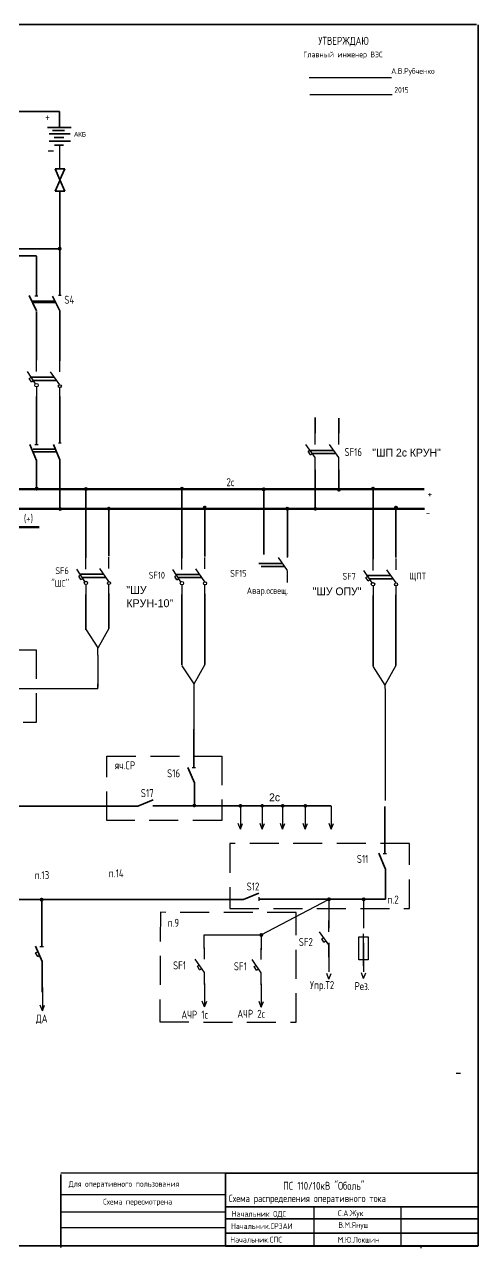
# Model space of a CAD drawing. Header units: millimetres. Extents: x 14 to 557, y 20 to 555.
# Drawn here: x 358 to 557, y 20 to 555 of the extents above; entities that cross this region are included whole.
import ezdxf
from ezdxf.enums import TextEntityAlignment as Align

# ---------------------------------------------------------------- set-up
doc = ezdxf.new("R2010")
doc.units = ezdxf.units.MM
doc.header["$MEASUREMENT"] = 0
doc.linetypes.add('DASHED', pattern=[19.05, 12.7, -6.35])
doc.layers.add('0 @ 1', color=7, linetype='Continuous')
doc.layers.add('Элементы', color=6, linetype='Continuous')
doc.styles.add('Annotative', font='txt')
doc.styles.add('НАДПИСИ', font='gostw.shx')

# ---------------------------------------------------------------- blocks, each defined once
blk = doc.blocks.new('Выключатель_авт1')
for p, q in [((4.25, 0), (0, 0)), ((11, 0), (16, 0))]:
    blk.add_line(p, q)
at = {"ltscale": 5}
for p, q in [((5.62, 0.42), (11, 4)), ((6.44, 2.16), (7.94, 3.16)), ((6.44, 2.16), (7, 1.33)), ((7.94, 3.16), (8.5, 2.33))]:
    blk.add_line(p, q, dxfattribs=at)
blk.add_circle((5, 0), 0.75)
at = {"style": 'НАДПИСИ', "width": 0.8, "flags": 8}
blk.add_attdef('К1', text='', height=3, dxfattribs=at).set_placement((3, -4), align=Align.RIGHT)
blk.add_attdef('К2', (13, -4), '', height=3, dxfattribs=at)
at = {"layer": 'Элементы', "style": 'НАДПИСИ', "width": 0.9, "flags": 8}
blk.add_attdef('QFN', text='', height=4, dxfattribs=at).set_placement((8, 5), align=Align.CENTER)
blk.add_attdef('QFN', (6, -4), '', height=4, rotation=270, dxfattribs=at)
blk = doc.blocks.new('Предохранитель')
for p, q in [((-2, -5), (-2, 5)), ((-2, 5), (2, 5)), ((2, 5), (2, -5)), ((2, -5), (-2, -5))]:
    blk.add_line(p, q)
at = {"layer": 'Элементы', "style": 'НАДПИСИ', "width": 0.9, "flags": 8}
blk.add_attdef('FU', text='', height=4, rotation=90, dxfattribs=at).set_placement((-3, 0), align=Align.CENTER)
blk.add_attdef('FU', text='', height=4, dxfattribs=at).set_placement((6, -2), align=Align.CENTER)

msp = doc.modelspace()

# ---------------------------------------------------------------- hatches: boundary and pattern name
at = {"lineweight": 35}
h = msp.add_hatch(dxfattribs=at)
h.set_pattern_fill('ANSI38', color=256, style=0)
h.set_pattern_definition([(45, (136.06146, 245.94384), (-0.08838835, 0.08838835), []), (135, (136.06146, 245.94384), (-0.265165043, 0.08838835), [0.3125, -0.1875])])
edge = h.paths.add_edge_path()
edge.add_arc((373.56, 456.44), 0.5, 0, 360)
h = msp.add_hatch(dxfattribs=at)
h.set_pattern_fill('ANSI38', color=256, style=0)
h.set_pattern_definition([(45, (125.93292, 141.0063), (-0.08838835, 0.08838835), []), (135, (125.93292, 141.0063), (-0.265165043, 0.08838835), [0.3125, -0.1875])])
edge = h.paths.add_edge_path()
edge.add_arc((363.43, 351.51), 0.5, 0, 360)
h = msp.add_hatch(dxfattribs=at)
h.set_pattern_fill('ANSI38', color=256, style=0)
h.set_pattern_definition([(45, (136.84335, 140.87411), (-0.08838835, 0.08838835), []), (135, (136.84335, 140.87411), (-0.265165043, 0.08838835), [0.3125, -0.1875])])
edge = h.paths.add_edge_path()
edge.add_arc((385, 351.37), 0.5, 0, 360)
h = msp.add_hatch(dxfattribs=at)
h.set_pattern_fill('ANSI38', color=256, style=0)
h.set_pattern_definition([(45, (178.84299, 141.01672), (-0.08838835, 0.08838835), []), (135, (178.84299, 141.01672), (-0.265165043, 0.08838835), [0.3125, -0.1875])])
edge = h.paths.add_edge_path()
edge.add_arc((427, 351.52), 0.5, 0, 360)
h = msp.add_hatch(dxfattribs=at)
h.set_pattern_fill('ANSI38', color=256, style=0)
h.set_pattern_definition([(45, (225.34716, 140.77928), (-0.08838835, 0.08838835), []), (135, (225.34716, 140.77928), (-0.265165043, 0.08838835), [0.3125, -0.1875])])
edge = h.paths.add_edge_path()
edge.add_arc((462.85, 351.28), 0.5, 0, 360)
h = msp.add_hatch(dxfattribs=at)
h.set_pattern_fill('ANSI38', color=256, style=0)
h.set_pattern_definition([(45, (258.24499, 140.57657), (-0.08838835, 0.08838835), []), (135, (258.24499, 140.57657), (-0.265165043, 0.08838835), [0.3125, -0.1875])])
edge = h.paths.add_edge_path()
edge.add_arc((495.74, 351.08), 0.5, 0, 360)
h = msp.add_hatch(dxfattribs=at)
h.set_pattern_fill('ANSI38', color=256, style=0)
h.set_pattern_definition([(45, (262.49756, 141.11878), (-0.08838835, 0.08838835), []), (135, (262.49756, 141.11878), (-0.265165043, 0.08838835), [0.3125, -0.1875])])
edge = h.paths.add_edge_path()
edge.add_arc((510.66, 351.62), 0.5, 0, 360)
h = msp.add_hatch(dxfattribs=at)
h.set_pattern_fill('ANSI38', color=256, style=0)
h.set_pattern_definition([(45, (136.2288, 132.1683), (-0.08838835, 0.08838835), []), (135, (136.2288, 132.1683), (-0.265165043, 0.08838835), [0.3125, -0.1875])])
edge = h.paths.add_edge_path()
edge.add_arc((373.73, 342.67), 0.5, 0, 360)
h = msp.add_hatch(dxfattribs=at)
h.set_pattern_fill('ANSI38', color=256, style=0)
h.set_pattern_definition([(45, (157.52525, 132.3024), (-0.08838835, 0.08838835), []), (135, (157.52525, 132.3024), (-0.265165043, 0.08838835), [0.3125, -0.1875])])
edge = h.paths.add_edge_path()
edge.add_arc((395.03, 342.8), 0.5, 0, 360)
h = msp.add_hatch(dxfattribs=at)
h.set_pattern_fill('ANSI38', color=256, style=0)
h.set_pattern_definition([(45, (199.53137, 132.78236), (-0.08838835, 0.08838835), []), (135, (199.53137, 132.78236), (-0.265165043, 0.08838835), [0.3125, -0.1875])])
edge = h.paths.add_edge_path()
edge.add_arc((437.03, 343.28), 0.5, 0, 360)
h = msp.add_hatch(dxfattribs=at)
h.set_pattern_fill('ANSI38', color=256, style=0)
h.set_pattern_definition([(45, (235.63304, 132.27159), (-0.08838835, 0.08838835), []), (135, (235.63304, 132.27159), (-0.265165043, 0.08838835), [0.3125, -0.1875])])
edge = h.paths.add_edge_path()
edge.add_arc((473.13, 342.77), 0.5, 0, 360)
h = msp.add_hatch(dxfattribs=at)
h.set_pattern_fill('ANSI38', color=256, style=0)
h.set_pattern_definition([(45, (247.86233, 132.20915), (-0.08838835, 0.08838835), []), (135, (247.86233, 132.20915), (-0.265165043, 0.08838835), [0.3125, -0.1875])])
edge = h.paths.add_edge_path()
edge.add_arc((485.36, 342.71), 0.5, 0, 360)
h = msp.add_hatch(dxfattribs=at)
h.set_pattern_fill('ANSI38', color=256, style=0)
h.set_pattern_definition([(45, (283.18594, 132.74697), (-0.08838835, 0.08838835), []), (135, (283.18594, 132.74697), (-0.265165043, 0.08838835), [0.3125, -0.1875])])
edge = h.paths.add_edge_path()
edge.add_arc((520.69, 343.25), 0.5, 0, 360)
h = msp.add_hatch(dxfattribs=at)
h.set_pattern_fill('ANSI38', color=256, style=0)
h.set_pattern_definition([(45, (194.9433, 2.49191), (-0.08838835, 0.08838835), []), (135, (194.9433, 2.49191), (-0.265165043, 0.08838835), [0.3125, -0.1875])])
edge = h.paths.add_edge_path()
edge.add_arc((432.44, 212.99), 0.5, 0, 360)
h = msp.add_hatch(dxfattribs=at)
h.set_pattern_fill('ANSI38', color=256, style=0)
h.set_pattern_definition([(45, (215.11852, 2.33135), (-0.08838835, 0.08838835), []), (135, (215.11852, 2.33135), (-0.265165043, 0.08838835), [0.3125, -0.1875])])
edge = h.paths.add_edge_path()
edge.add_arc((452.62, 212.83), 0.5, 0, 360)
h = msp.add_hatch(dxfattribs=at)
h.set_pattern_fill('ANSI38', color=256, style=0)
h.set_pattern_definition([(45, (224.64485, 2.33135), (-0.08838835, 0.08838835), []), (135, (224.64485, 2.33135), (-0.265165043, 0.08838835), [0.3125, -0.1875])])
edge = h.paths.add_edge_path()
edge.add_arc((462.14, 212.83), 0.5, 0, 360)
h = msp.add_hatch(dxfattribs=at)
h.set_pattern_fill('ANSI38', color=256, style=0)
h.set_pattern_definition([(45, (233.6299, 2.33135), (-0.08838835, 0.08838835), []), (135, (233.6299, 2.33135), (-0.265165043, 0.08838835), [0.3125, -0.1875])])
edge = h.paths.add_edge_path()
edge.add_arc((471.13, 212.83), 0.5, 0, 360)
h = msp.add_hatch(dxfattribs=at)
h.set_pattern_fill('ANSI38', color=256, style=0)
h.set_pattern_definition([(45, (243.48099, 2.33135), (-0.08838835, 0.08838835), []), (135, (243.48099, 2.33135), (-0.265165043, 0.08838835), [0.3125, -0.1875])])
edge = h.paths.add_edge_path()
edge.add_arc((480.98, 212.83), 0.5, 0, 360)
h = msp.add_hatch(dxfattribs=at)
h.set_pattern_fill('ANSI38', color=256, style=0)
h.set_pattern_definition([(45, (128.13003, -38.65156), (-0.08838835, 0.08838835), []), (135, (128.13003, -38.65156), (-0.265165043, 0.08838835), [0.3125, -0.1875])])
edge = h.paths.add_edge_path()
edge.add_arc((365.63, 171.85), 0.5, 0, 360)
h = msp.add_hatch(dxfattribs=at)
h.set_pattern_fill('ANSI38', color=256, style=0)
h.set_pattern_definition([(45, (253.86627, -38.52291), (-0.08838835, 0.08838835), []), (135, (253.86627, -38.52291), (-0.265165043, 0.08838835), [0.3125, -0.1875])])
edge = h.paths.add_edge_path()
edge.add_arc((491.37, 171.98), 0.5, 0, 360)
h = msp.add_hatch(dxfattribs=at)
h.set_pattern_fill('ANSI38', color=256, style=0)
h.set_pattern_definition([(45, (269.08188, -38.53786), (-0.08838835, 0.08838835), []), (135, (269.08188, -38.53786), (-0.265165043, 0.08838835), [0.3125, -0.1875])])
edge = h.paths.add_edge_path()
edge.add_arc((506.58, 171.96), 0.5, 0, 360)
h = msp.add_hatch(dxfattribs=at)
h.set_pattern_fill('ANSI38', color=256, style=0)
h.set_pattern_definition([(45, (224.25149, -54.19893), (-0.08838835, 0.08838835), []), (135, (224.25149, -54.19893), (-0.265165043, 0.08838835), [0.3125, -0.1875])])
edge = h.paths.add_edge_path()
edge.add_arc((461.75, 156.3), 0.5, 0, 360)

# ---------------------------------------------------------------- linework, layer by layer
for p, q in [((555.97, 554.54), (14.23, 554.54)), ((556.74, 554.43), (556.64, 20.43)), ((333.56, 516.48), (373.42, 516.48)), ((373.42, 509.47), (373.42, 516.48)), ((378.51, 509.5), (368.24, 509.5)), ((375.65, 508.18), (370.33, 508.18)), ((378.13, 506.76), (368.92, 506.76)), ((378.18, 503.53), (368.97, 503.53)), ((375.32, 505.05), (371.07, 505.05)), ((375.13, 501.79), (371.32, 501.79)), ((371.51, 491.43), (375.76, 491.43)), ((371.51, 491.43), (373.65, 486.64)), ((375.76, 491.43), (373.65, 486.62)), ((371.51, 481.68), (373.66, 486.64)), ((371.51, 481.68), (375.76, 481.68)), ((373.6, 481.82), (373.6, 436.2)), ((375.76, 481.68), (373.65, 486.64)), ((203.87, 456.46), (374.09, 456.46)), ((193.9, 453.33), (363.4, 453.33)), ((363.31, 453.25), (363.31, 435.85)), ((363.32, 429.34), (360.12, 436.07)), ((361.54, 433.59), (371.47, 433.59)), ((373.6, 429.34), (370.41, 435.72)), ((362.25, 432.88), (371.83, 432.88)), ((363.32, 422.96), (363.32, 428.99)), ((373.6, 407.37), (373.6, 429.34)), ((363.37, 422.78), (363.37, 407.78)), ((360.83, 400.29), (371.12, 400.29)), ((361.9, 398.87), (371.83, 398.87)), ((363.37, 391.78), (363.37, 370.78)), ((373.56, 391.78), (373.56, 371.59)), ((485.33, 375.79), (485.33, 382.59)), ((495.62, 375.79), (495.62, 382.41)), ((363.32, 363.8), (360.48, 370.88)), ((373.6, 364.15), (370.76, 370.88)), ((361.9, 368.76), (371.83, 368.76)), ((361.9, 367.69), (372.18, 367.69)), ((363.32, 363.8), (363.32, 357.06)), ((373.6, 364.15), (373.6, 357.06)), ((483.12, 368.29), (493.55, 368.29)), ((484.1, 366.88), (494.5, 366.88)), ((485.33, 359.79), (485.33, 342.75)), ((495.62, 359.79), (495.62, 351.11)), ((363.32, 357.37), (363.32, 351.36)), ((373.6, 357.37), (373.6, 342.83)), ((384.99, 321.31), (384.99, 351.61)), ((427.01, 321.21), (427.01, 351.52)), ((462.82, 322.78), (462.82, 351.37)), ((510.65, 320.75), (510.65, 351.05)), ((395.02, 342.79), (395.02, 322.01)), ((437.03, 343.4), (437.03, 321.91)), ((473.18, 321.7), (473.18, 342.74)), ((520.68, 342.94), (520.68, 321.45)), ((460.67, 318.86), (471.09, 318.86)), ((461.65, 317.44), (472.04, 317.44)), ((382.5, 314.15), (392.82, 314.15)), ((383.5, 312.73), (393.74, 312.73)), ((424.51, 314.05), (434.83, 314.05)), ((425.51, 312.63), (435.75, 312.63)), ((508.15, 313.59), (518.47, 313.59)), ((509.15, 312.17), (519.39, 312.17)), ((384.99, 305.31), (384.99, 289.85)), ((395.06, 305.64), (395.06, 290.45)), ((427.01, 305.21), (427.01, 274.3)), ((437.07, 305.54), (437.07, 274.61)), ((520.71, 305.08), (520.71, 274.14)), ((510.65, 304.75), (510.65, 273.83)), ((432.25, 229.55), (432.25, 246.43)), ((432.48, 222.92), (429.64, 229.65)), ((432.48, 222.92), (432.48, 213.03)), ((407.67, 212.64), (414.4, 215.48)), ((407.67, 212.64), (126.31, 212.64)), ((414.3, 212.87), (492.31, 212.87)), ((515.84, 192.04), (515.84, 212.51)), ((516.02, 185.44), (513.18, 192.17)), ((516.07, 185.44), (516.07, 172.05)), ((453.96, 171.82), (303.34, 171.82)), ((365.66, 151.34), (365.66, 171.8)), ((453.96, 171.82), (460.69, 174.65)), ((460.59, 172.05), (516.07, 172.05)), ((365.84, 144.73), (363, 151.46)), ((365.89, 144.73), (365.89, 131.34)), ((374, 51.65), (374, 19.72)), ((446.07, 52.17), (446.07, 20.24)), ((446.07, 52.17), (556.82, 52.17)), ((528.8, 52.16), (531.45, 52.16)), ((556.64, 52.39), (556.64, 20.45)), ((446.07, 37.44), (556.82, 37.44)), ((446.07, 32.24), (556.61, 32.24)), ((446.31, 25.92), (556.85, 25.92)), ((556.64, 20.45), (51.31, 20.45)), ((446.07, 20.24), (556.61, 20.24)), ((531.44, 19.68), (531.86, 19.68))]:
    msp.add_line(p, q, dxfattribs=at)
at = {"color": 7}
for p, q in [((482.74, 531.27), (518.74, 531.27)), ((483.05, 523.92), (519.05, 523.92)), ((385.04, 289.87), (390.16, 281.91)), ((395.04, 290.44), (390.24, 281.83)), ((390.24, 278.8), (390.16, 281.91)), ((390.16, 281.91), (390.24, 281.83)), ((390.24, 278.8), (390.24, 264.72)), ((427.05, 274.1), (432.17, 266.14)), ((437.05, 274.66), (432.25, 266.05)), ((510.69, 273.63), (515.81, 265.67)), ((520.69, 274.2), (515.89, 265.59)), ((353.89, 264.13), (390.17, 264.13)), ((390.22, 264.05), (390.22, 266.25)), ((432.25, 266.05), (432.25, 246.43)), ((515.81, 265.67), (515.9, 262.57)), ((515.9, 262.57), (515.9, 215.11)), ((461.69, 156.39), (491.12, 171.92)), ((436.82, 150.52), (436.82, 156.37)), ((436.82, 156.37), (461.74, 156.37)), ((461.74, 156.37), (461.74, 149.9)), ((506.52, 142.83), (506.52, 156.88)), ((556.82, 37.44), (556.82, 103)), ((547, 96), (549, 96)), ((446.07, 52.17), (374, 52.17)), ((374, 52.17), (374, 52.17)), ((446.07, 52.17), (478, 52.17)), ((554.46, 52.35), (554.46, 52.35)), ((554.46, 52.35), (554.46, 52.35)), ((445.82, 42.68), (373.75, 42.68)), ((522.8, 37.44), (522.8, 20.45)), ((446.21, 35.19), (374.13, 35.19)), ((484.72, 37.27), (484.72, 20.28)), ((556.82, 37.44), (556.82, 37.44)), ((446.1, 28.31), (374.02, 28.31))]:
    msp.add_line(p, q, dxfattribs=at)
for p, q in [((368.44, 499.27), (370.83, 499.27)), ((373.37, 501.75), (373.37, 491.44)), ((362.62, 435.8), (363.93, 435.8)), ((373.06, 436.19), (374.17, 436.19)), ((373.56, 402.68), (373.56, 407.68)), ((373.56, 396.96), (369.56, 402.68)), ((485.29, 370.92), (485.29, 375.92)), ((495.68, 370.91), (495.68, 375.91)), ((362.71, 370.79), (364.12, 370.79)), ((373, 371.52), (374.12, 371.52)), ((485.29, 365.2), (481.29, 370.92)), ((495.68, 365.2), (491.68, 370.91)), ((473.22, 321.48), (473.22, 326.48)), ((395.08, 316.59), (395.08, 321.59)), ((437.09, 316.49), (437.09, 321.49)), ((473.22, 315.76), (469.22, 321.48)), ((520.73, 316.03), (520.73, 321.03)), ((395.08, 310.87), (391.08, 316.59)), ((437.09, 310.77), (433.09, 316.49)), ((520.73, 310.31), (516.73, 316.03)), ((431.46, 229.64), (432.98, 229.64)), ((515.04, 192.04), (516.56, 192.04)), ((460.68, 172.83), (460.68, 171.31)), ((491.25, 157.73), (491.25, 162.73)), ((491.25, 152.01), (487.25, 157.73)), ((364.86, 151.34), (366.38, 151.34)), ((436.84, 145.72), (436.84, 150.72)), ((461.7, 145.57), (461.7, 150.57)), ((436.84, 140.01), (432.84, 145.72)), ((461.7, 139.86), (457.7, 145.57))]:
    msp.add_line(p, q)
at = {"ltscale": 5}
for p, q in [((373.56, 391.68), (373.56, 395.67)), ((482.23, 367.88), (483.06, 368.44)), ((483.23, 366.38), (482.23, 367.88)), ((483.23, 366.38), (484.06, 366.94)), ((485.29, 359.92), (485.29, 365.1)), ((495.68, 359.91), (495.68, 365.1)), ((473.22, 310.48), (473.22, 315.66)), ((395.08, 305.59), (395.08, 309.59)), ((437.09, 305.49), (437.09, 309.49)), ((520.73, 305.03), (520.73, 309.03)), ((488.19, 154.69), (489.01, 155.25)), ((489.18, 153.19), (488.19, 154.69)), ((489.18, 153.19), (490.01, 153.75)), ((491.25, 146.73), (491.25, 151.91)), ((363, 148.5), (363.83, 149.06)), ((364, 147), (363, 148.5)), ((364, 147), (364.83, 147.56)), ((433.78, 142.68), (434.61, 143.24)), ((434.78, 141.18), (433.78, 142.68)), ((434.78, 141.18), (435.61, 141.74)), ((436.84, 134.72), (436.84, 139.9)), ((458.64, 142.53), (459.47, 143.09)), ((459.64, 141.04), (458.64, 142.53)), ((459.64, 141.04), (460.47, 141.6)), ((461.7, 134.57), (461.7, 139.76))]:
    msp.add_line(p, q, dxfattribs=at)
at = {"lineweight": 50}
for p, q in [((291.61, 351.33), (533.04, 351.33)), ((291.61, 342.78), (533.17, 342.78)), ((291.61, 334.77), (364.53, 334.77))]:
    msp.add_line(p, q, dxfattribs=at)
at = {"color": 7, "linetype": 'DASHED'}
for p, q in [((363.43, 280.88), (186.14, 280.88)), ((363.43, 249.38), (363.43, 280.88)), ((186.1, 249.38), (363.43, 249.38)), ((452.6, 212.86), (452.6, 202.61)), ((462.12, 212.86), (462.12, 202.61)), ((471.11, 212.86), (471.11, 202.61)), ((480.96, 212.86), (480.96, 202.61)), ((492.31, 212.76), (492.31, 202.59)), ((452.6, 202.61), (451.69, 205.1)), ((452.6, 202.61), (453.58, 205.09)), ((462.12, 202.61), (461.22, 205.1)), ((462.12, 202.61), (463.11, 205.09)), ((471.11, 202.61), (470.2, 205.1)), ((471.11, 202.61), (472.09, 205.09)), ((480.96, 202.61), (480.05, 205.1)), ((480.96, 202.61), (481.94, 205.09)), ((492.31, 202.59), (491.4, 205.08)), ((492.31, 202.59), (493.3, 205.07)), ((491.3, 172.05), (491.3, 137.05)), ((506.52, 172.05), (506.52, 137.38)), ((491.3, 137.05), (490.39, 139.54)), ((491.3, 137.05), (492.28, 139.53)), ((506.52, 137.38), (505.61, 139.88)), ((506.52, 137.38), (507.5, 139.86)), ((436.86, 135.08), (436.86, 124.92)), ((461.67, 134.93), (461.67, 124.76)), ((365.93, 133.4), (365.93, 123.23)), ((365.93, 123.23), (365.02, 125.72)), ((365.93, 123.23), (366.91, 125.71)), ((436.86, 124.92), (435.95, 127.41)), ((436.86, 124.92), (437.85, 127.4)), ((461.67, 124.76), (460.77, 127.25)), ((461.67, 124.76), (462.66, 127.24))]:
    msp.add_line(p, q, dxfattribs=at)
for points in [[(394.15, 234.59), (444.49, 234.59), (444.49, 206.39), (394.15, 206.39)], [(526.56, 196.3), (448.01, 196.3), (448.01, 167.99), (526.56, 167.99)], [(477.08, 166.17), (417.62, 166.27), (417.34, 118.35), (477.08, 118.18)]]:
    msp.add_lwpolyline(points, close=True, dxfattribs=at)
at = {"lineweight": 35}
for centre in [(373.56, 456.44), (363.43, 351.51), (385, 351.37), (427, 351.52), (462.85, 351.28), (495.74, 351.08), (510.66, 351.62), (373.73, 342.67), (395.03, 342.82), (437.03, 343.3), (473.13, 342.77), (485.36, 342.71), (520.69, 343.26), (432.44, 212.99), (452.62, 212.83), (462.14, 212.83), (471.13, 212.83), (480.98, 212.83), (365.63, 171.85), (491.37, 171.98), (506.58, 171.96), (461.75, 156.3)]:
    msp.add_circle(centre, 0.5, dxfattribs=at)
at = {"color": 7}
for centre in [(373.59, 396.34), (395.1, 310.25), (437.12, 310.15), (520.76, 309.69)]:
    msp.add_circle(centre, 0.663, dxfattribs=at)

# ---------------------------------------------------------------- block references
at = {"lineweight": 35, "rotation": 90}
for p in [(363.37, 391.78), (384.99, 305.31), (427.01, 305.21), (510.65, 304.75)]:
    msp.add_blockref('Выключатель_авт1', p, dxfattribs=at)
at = {"color": 7}
msp.add_blockref('Предохранитель', (506.46, 150.56), dxfattribs=at)

# ---------------------------------------------------------------- texts
at = {"lineweight": 35, "style": 'НАДПИСИ'}
for s, height, p in [('УТВЕРЖДАЮ', 3.5, (486.76, 545.62)), ('Главный инженер ВЭС', 2.5, (480.11, 540.16)), ('А.В.Рубченко', 2.5, (518.63, 532.93)), ('2015', 2.5, (519.95, 524.65)), ('+', 4, (367.1, 512.17)), ('S4', 3.5, (375.56, 432.4)), ('SF16', 3.5, (498.14, 365.8)), ('2с', 3.5, (446.54, 352.62)), ('(+)', 3.5, (357.85, 336.76)), ('-', 3.5, (533.79, 339.34)), ('SF6', 3, (371.61, 314.17)), ('SF15', 3, (448.13, 312.99)), ('"ШС"', 3, (369.85, 308.61)), ('SF10', 3, (412.49, 312.18)), ('SF7', 3, (497.31, 311.72)), ('ЩПТ', 3, (526.51, 311.83)), ('Авар.освещ.', 2.8, (455.4, 305.54)), ('яч.СР', 3.5, (397.68, 228.82)), ('S16', 3.5, (420.54, 225.31)), ('S17', 3.5, (409.05, 216.65)), ('S11', 3.5, (503.58, 187.86)), ('п.13', 3.5, (362.54, 180.78)), ('п.14', 3.5, (395.01, 181.6)), ('S12', 3.5, (455.34, 175.82)), ('п.2', 3.5, (516.95, 170.09)), ('п.9', 3.5, (420.73, 159.94)), ('SF2', 3.5, (478.16, 151.54)), ('SF1', 3.5, (423.13, 141.32)), ('SF1', 3.5, (449.76, 140.91)), ('Упр.Т2', 3.5, (483.06, 132.7)), ('Рез.', 3.5, (502.54, 132.26)), ('АЧР 1с', 3.5, (426.79, 119.75)), ('АЧР 2с', 3.5, (451.27, 120.14)), ('ДА', 3.5, (363.1, 118.08)), ('Для оперативного пользования', 2.5, (377.45, 46.27)), ('ПС 110/10кВ "Оболь"', 3.5, (471.33, 44.92)), ('Схема пересмотрена', 2.5, (392.52, 38.48)), ('Схема распределения оперативного тока', 3.2, (447.52, 39.57)), ('Начальник ОДС', 2.5, (448.84, 33.15)), ('С.А.Жук', 2.5, (495.31, 33.44)), ('Начальник.СРЗАИ', 2.5, (448.49, 27.79)), ('В.М.Януш', 2.5, (495.47, 28.28)), ('Начальник.СПС', 2.5, (448.16, 21.87)), ('М.Ю.Локшин', 2.5, (495.23, 21.83))]:
    msp.add_text(s, height=height, dxfattribs=at).set_placement(p)
msp.add_text('+', height=3.5, rotation=90, dxfattribs=at).set_placement((536.91, 347.92))
at = {"layer": '0 @ 1', "style": 'Annotative'}
msp.add_text('АКБ', height=2, dxfattribs=at).set_placement((379.82, 505.49))
at = {"layer": '0 @ 1', "color": 7, "ltscale": 12, "style": 'Annotative'}
for s, height, p in [('"ШП 2с КРУН"', 3.4153, (510.34, 365.6)), ('"ШУ ОПУ"', 3.415, (484.24, 304.93))]:
    msp.add_text(s, height=height, dxfattribs=at).set_placement(p)
at = {"layer": '0 @ 1', "color": 7, "insert": (402.69, 308.99), "char_height": 3.4789, "width": 24.7476, "attachment_point": 1, "style": 'Annotative'}
msp.add_mtext('"ШУ КРУН-10"', dxfattribs=at)
at = {"layer": '0 @ 1', "color": 7, "linetype": 'DASHED', "insert": (465.17, 218.27), "char_height": 3.415, "width": 4.204, "attachment_point": 1, "style": 'Annotative'}
msp.add_mtext('2с', dxfattribs=at)

doc.saveas('drawing.dxf')
